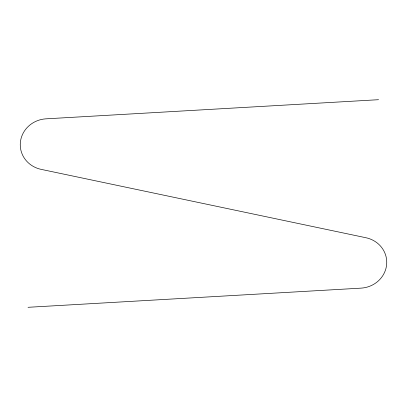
<?xml version="1.0" encoding="UTF-8"?>
<svg xmlns="http://www.w3.org/2000/svg" width="407" height="407" viewBox="0 0 407 407"><rect width="100%" height="100%" fill="white"/><g stroke="black" fill="none" stroke-linecap="round" stroke-linejoin="round"><path stroke-width="0.61" d="M378.546 99.7L45.579 118.859A27.116 25.575 -6.5 0 0 20.35 142.582A27.116 25.575 -6.5 0 0 41.127 169.363L365.455 237.637A27.045 25.514 -6.5 0 1 386.65 264.443A27.045 25.514 -6.5 0 1 361.004 288.141L28.037 307.3"/></g></svg>
